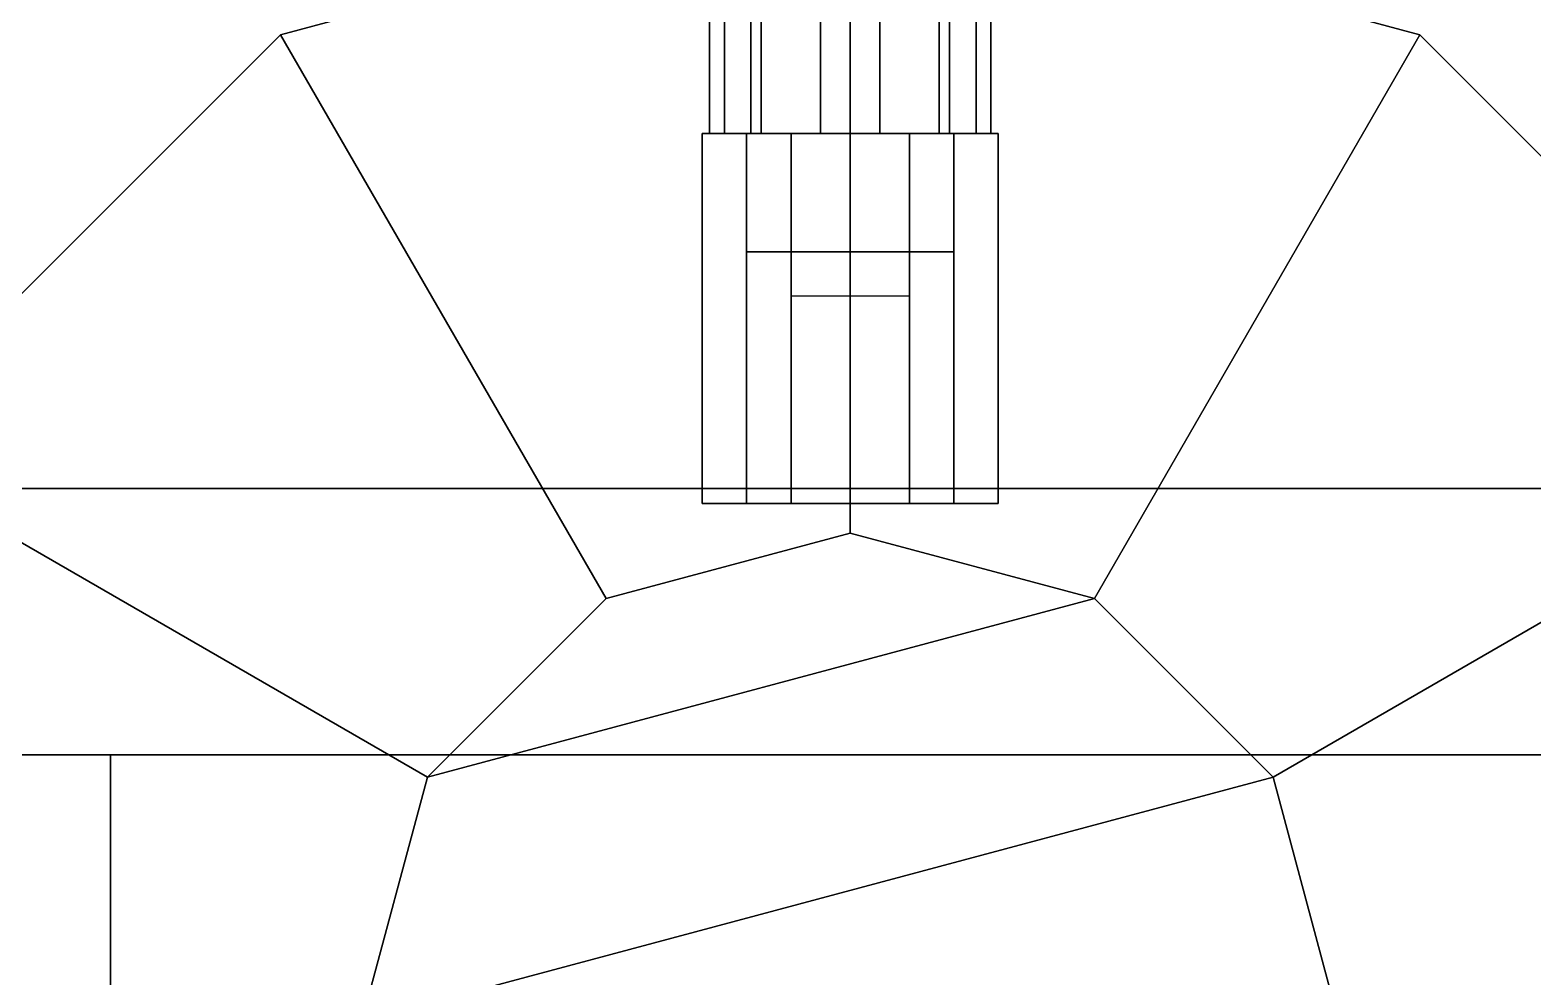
# Model space of a CAD drawing. Header units: millimetres. Extents: x -1.8 to 3, y -54.2 to 42.9.
# Drawn here: x -0.554 to 0.461, y -44.14 to -43.5 of the extents above; entities that cross this region are included whole.
import ezdxf

# ---------------------------------------------------------------- set-up
doc = ezdxf.new("R2010")
doc.units = ezdxf.units.MM
for name, color, linetype in [('gun', 1, 'Continuous'), ('sleeve', 5, 'Continuous'), ('turret', 2, 'Continuous')]:
    doc.layers.add(name, color=color, linetype=linetype)

msp = doc.modelspace()

# ---------------------------------------------------------------- linework, layer by layer
for points in [[(-1.47, -43.19, 44.44), (-1.47, -44.79, 44.44), (1.47, -44.79, 44.44), (1.47, -43.19, 44.44)], [(1.1102, -43.8098, 55.04), (0.6008, -43.4695, 54.98), (-0.6008, -43.4695, 54.98), (-1.1102, -43.8098, 55.04)], [(1.4505, -44.3192, 55.04), (1.1102, -43.8098, 55.04), (-1.1102, -43.8098, 55.04), (-1.4505, -44.3192, 55.04)], [(-1.57, -43.99, 46.38), (-1.57, -47.71, 46.38), (-0.5, -47.35, 47.41), (-0.5, -43.99, 47.41)], [(-1.57, -43.99, 46.38), (-0.5, -43.99, 47.41), (0.5, -43.99, 47.41), (1.57, -43.99, 46.38)], [(-0.5, -43.99, 47.41), (-0.5, -47.35, 47.41), (0.5, -47.35, 47.41), (0.5, -43.99, 47.41)]]:
    msp.add_3dface(points)
at = {"layer": 'gun'}
for points in [[(-0.02, -42.57, 45.9), (0, -42.57, 45.88), (0, -43.57, 45.88), (-0.02, -43.57, 45.9)], [(0, -42.57, 45.92), (-0.02, -42.57, 45.9), (-0.02, -43.57, 45.9), (0, -43.57, 45.92)], [(0, -42.57, 45.88), (0.02, -42.57, 45.9), (0.02, -43.57, 45.9), (0, -43.57, 45.88)], [(0.02, -42.57, 45.9), (0, -42.57, 45.92), (0, -43.57, 45.92), (0.02, -43.57, 45.9)], [(-0.095, -42.59, 46.1), (-0.0672, -42.59, 46.0328), (-0.0672, -43.57, 46.0328), (-0.095, -43.57, 46.1)], [(-0.0672, -42.59, 46.1672), (-0.095, -42.59, 46.1), (-0.095, -43.57, 46.1), (-0.0672, -43.57, 46.1672)], [(-0.0672, -42.59, 46.0328), (0, -42.59, 46.005), (0, -43.57, 46.005), (-0.0672, -43.57, 46.0328)], [(0, -42.59, 46.195), (-0.0672, -42.59, 46.1672), (-0.0672, -43.57, 46.1672), (0, -43.57, 46.195)], [(0, -42.59, 46.005), (0.0672, -42.59, 46.0328), (0.0672, -43.57, 46.0328), (0, -43.57, 46.005)], [(0.0672, -42.59, 46.1672), (0, -42.59, 46.195), (0, -43.57, 46.195), (0.0672, -43.57, 46.1672)], [(0.0672, -42.59, 46.0328), (0.095, -42.59, 46.1), (0.095, -43.57, 46.1), (0.0672, -43.57, 46.0328)], [(0.095, -42.59, 46.1), (0.0672, -42.59, 46.1672), (0.0672, -43.57, 46.1672), (0.095, -43.57, 46.1)], [(0.1, -43.57, 45.99), (0.1, -43.82, 45.99), (-0.1, -43.82, 45.99), (-0.1, -43.57, 45.99)], [(0.1, -43.57, 46.2), (0.1, -43.57, 45.99), (-0.1, -43.57, 45.99), (-0.1, -43.57, 46.2)], [(-0.1, -43.57, 46.2), (-0.1, -43.82, 46.2), (0.1, -43.82, 46.2), (0.1, -43.57, 46.2)], [(-0.1, -43.57, 45.99), (-0.1, -43.82, 45.99), (-0.1, -43.82, 46.2), (-0.1, -43.57, 46.2)], [(0.04, -43.57, 45.99), (0.04, -43.57, 45.88), (-0.04, -43.57, 45.88), (-0.04, -43.57, 45.99)], [(-0.04, -43.57, 45.88), (-0.04, -43.65, 45.88), (-0.04, -43.68, 45.99), (-0.04, -43.57, 45.99)], [(0.04, -43.57, 45.88), (0.04, -43.65, 45.88), (-0.04, -43.65, 45.88), (-0.04, -43.57, 45.88)], [(0.04, -43.68, 45.99), (0.04, -43.65, 45.88), (0.04, -43.57, 45.88), (0.04, -43.57, 45.99)], [(0.1, -43.82, 46.2), (0.1, -43.82, 45.99), (0.1, -43.57, 45.99), (0.1, -43.57, 46.2)], [(-0.04, -43.68, 45.99), (-0.04, -43.65, 45.88), (0.04, -43.65, 45.88), (0.04, -43.68, 45.99)], [(-0.1, -43.82, 46.2), (-0.1, -43.82, 45.99), (0.1, -43.82, 45.99), (0.1, -43.82, 46.2)]]:
    msp.add_3dface(points, dxfattribs=at)
at = {"layer": 'sleeve'}
for points in [[(-0.085, -42.38, 45.9), (-0.0601, -42.38, 45.8399), (-0.0601, -43.57, 45.8399), (-0.085, -43.57, 45.9)], [(-0.0601, -42.38, 45.9601), (-0.085, -42.38, 45.9), (-0.085, -43.57, 45.9), (-0.0601, -43.57, 45.9601)], [(-0.0601, -42.38, 45.8399), (0, -42.38, 45.815), (0, -43.57, 45.815), (-0.0601, -43.57, 45.8399)], [(0, -42.38, 45.985), (-0.0601, -42.38, 45.9601), (-0.0601, -43.57, 45.9601), (0, -43.57, 45.985)], [(0, -42.38, 45.815), (0.0601, -42.38, 45.8399), (0.0601, -43.57, 45.8399), (0, -43.57, 45.815)], [(0.0601, -42.38, 45.9601), (0, -42.38, 45.985), (0, -43.57, 45.985), (0.0601, -43.57, 45.9601)], [(0.0601, -42.38, 45.8399), (0.085, -42.38, 45.9), (0.085, -43.57, 45.9), (0.0601, -43.57, 45.8399)], [(0.085, -42.38, 45.9), (0.0601, -42.38, 45.9601), (0.0601, -43.57, 45.9601), (0.085, -43.57, 45.9)], [(0.0601, -43.57, 45.8399), (-0.085, -43.57, 45.9), (-0.0601, -43.57, 45.8399), (0, -43.57, 45.815)], [(0.085, -43.57, 45.9), (-0.0601, -43.57, 45.9601), (-0.085, -43.57, 45.9), (0.0601, -43.57, 45.8399)], [(-0.07, -43.57, 45.99), (-0.07, -43.82, 45.99), (-0.04, -43.82, 45.99), (-0.04, -43.57, 45.99)], [(-0.07, -43.57, 45.85), (-0.07, -43.65, 45.85), (-0.07, -43.65, 45.99), (-0.07, -43.57, 45.99)], [(-0.04, -43.57, 45.99), (-0.04, -43.57, 45.85), (-0.07, -43.57, 45.85), (-0.07, -43.57, 45.99)], [(-0.04, -43.57, 45.85), (-0.04, -43.65, 45.85), (-0.07, -43.65, 45.85), (-0.07, -43.57, 45.85)], [(0.0601, -43.57, 45.9601), (0, -43.57, 45.985), (-0.0601, -43.57, 45.9601), (0.085, -43.57, 45.9)], [(-0.04, -43.65, 45.99), (-0.04, -43.65, 45.85), (-0.04, -43.57, 45.85), (-0.04, -43.57, 45.99)], [(0.07, -43.57, 45.85), (0.07, -43.65, 45.85), (0.04, -43.65, 45.85), (0.04, -43.57, 45.85)], [(0.07, -43.57, 45.99), (0.07, -43.57, 45.85), (0.04, -43.57, 45.85), (0.04, -43.57, 45.99)], [(0.04, -43.57, 45.85), (0.04, -43.65, 45.85), (0.04, -43.65, 45.99), (0.04, -43.57, 45.99)], [(0.04, -43.57, 45.99), (0.04, -43.82, 45.99), (0.07, -43.82, 45.99), (0.07, -43.57, 45.99)], [(0.07, -43.65, 45.99), (0.07, -43.65, 45.85), (0.07, -43.57, 45.85), (0.07, -43.57, 45.99)], [(-0.07, -43.65, 45.91), (-0.07, -43.65, 45.85), (-0.04, -43.65, 45.85), (-0.04, -43.65, 45.91)], [(-0.07, -43.65, 45.91), (-0.07, -43.82, 45.91), (-0.07, -43.82, 45.99), (-0.07, -43.65, 45.99)], [(-0.04, -43.65, 45.91), (-0.04, -43.82, 45.91), (-0.07, -43.82, 45.91), (-0.07, -43.65, 45.91)], [(-0.04, -43.82, 45.99), (-0.04, -43.82, 45.91), (-0.04, -43.65, 45.91), (-0.04, -43.65, 45.99)], [(0.07, -43.65, 45.91), (0.07, -43.82, 45.91), (0.04, -43.82, 45.91), (0.04, -43.65, 45.91)], [(0.04, -43.65, 45.91), (0.04, -43.82, 45.91), (0.04, -43.82, 45.99), (0.04, -43.65, 45.99)], [(0.04, -43.65, 45.91), (0.04, -43.65, 45.85), (0.07, -43.65, 45.85), (0.07, -43.65, 45.91)], [(0.07, -43.82, 45.99), (0.07, -43.82, 45.91), (0.07, -43.65, 45.91), (0.07, -43.65, 45.99)], [(-0.07, -43.82, 45.99), (-0.07, -43.82, 45.91), (-0.04, -43.82, 45.91), (-0.04, -43.82, 45.99)], [(0.04, -43.82, 45.99), (0.04, -43.82, 45.91), (0.07, -43.82, 45.91), (0.07, -43.82, 45.99)]]:
    msp.add_3dface(points, dxfattribs=at)
at = {"layer": 'turret'}
for points in [[(0, -43.4, 54.95), (-0.385, -43.5032, 54.95), (-0.385, -43.5032, 55.5), (0, -43.4, 55.5)], [(0, -43.4, 55.5), (-0.385, -43.5032, 55.5), (-0.165, -43.8842, 55.59), (0, -43.84, 55.59)], [(0.385, -43.5032, 54.95), (0, -43.4, 54.95), (0, -43.4, 55.5), (0.385, -43.5032, 55.5)], [(0.385, -43.5032, 55.5), (0, -43.4, 55.5), (0, -43.84, 55.59), (0.165, -43.8842, 55.59)], [(-0.385, -43.5032, 54.95), (-0.6668, -43.785, 54.95), (-0.6668, -43.785, 55.5), (-0.385, -43.5032, 55.5)], [(-0.385, -43.5032, 55.5), (-0.6668, -43.785, 55.5), (-0.2858, -44.005, 55.59), (-0.165, -43.8842, 55.59)], [(0.6668, -43.785, 55.5), (0.385, -43.5032, 55.5), (0.165, -43.8842, 55.59), (0.2858, -44.005, 55.59)], [(0.6668, -43.785, 54.95), (0.385, -43.5032, 54.95), (0.385, -43.5032, 55.5), (0.6668, -43.785, 55.5)], [(-0.6668, -43.785, 55.5), (-0.77, -44.17, 55.5), (-0.33, -44.17, 55.59), (-0.2858, -44.005, 55.59)], [(0.77, -44.17, 55.5), (0.6668, -43.785, 55.5), (0.2858, -44.005, 55.59), (0.33, -44.17, 55.59)], [(0, -43.84, 55.59), (-0.165, -43.8842, 55.59), (-0.2858, -44.005, 55.59), (0.165, -43.8842, 55.59)], [(0.165, -43.8842, 55.59), (-0.2858, -44.005, 55.59), (-0.33, -44.17, 55.59), (0.2858, -44.005, 55.59)], [(0.2858, -44.005, 55.59), (-0.33, -44.17, 55.59), (-0.2858, -44.335, 55.59), (0.33, -44.17, 55.59)]]:
    msp.add_3dface(points, dxfattribs=at)

doc.saveas('drawing.dxf')
